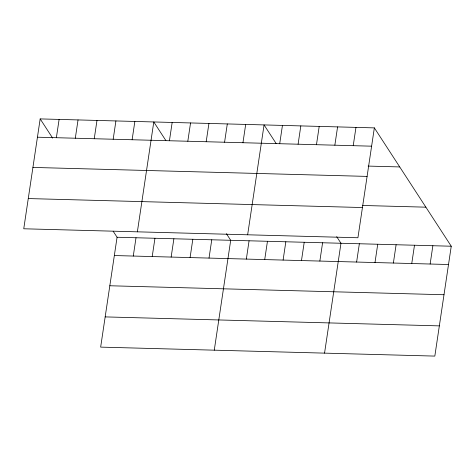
<?xml version="1.0" encoding="UTF-8"?>
<svg xmlns="http://www.w3.org/2000/svg" width="475" height="475" viewBox="0 0 475 475"><rect width="100%" height="100%" fill="white"/><g stroke="black" fill="none" stroke-linecap="round" stroke-linejoin="round"><path stroke-width="0.71" d="M40.173 118.904L23.75 228.778L357.924 237.755L374.348 127.882L40.173 118.904L52.666 138.13M56.371 137.714L59.108 119.415M75.311 138.225L78.043 119.926M94.246 138.73L96.983 120.43M113.181 139.24L115.918 120.941M113.169 231.236L117.076 237.245L100.653 347.118L434.827 356.096L451.25 246.222L374.348 127.882M132.121 139.751L134.852 121.452M133.279 256.049L136.01 237.749M137.37 231.83L153.787 121.956L165.894 140.582M169.433 140.748L172.17 122.455M152.214 256.559L154.951 238.26M187.815 141.247L190.546 122.948M171.148 257.07L173.886 238.771M206.192 141.74L208.929 123.441M190.089 257.575L192.82 239.275M224.574 142.233L227.305 123.933M209.024 258.085L211.761 239.786M242.951 142.726L245.688 124.426M214.273 350.17L230.696 240.297L226.403 233.688M247.647 234.792L264.064 124.919L276.171 143.545M246.341 259.089L249.072 240.789M279.71 143.711L282.447 125.418M264.717 259.582L267.455 241.282M298.092 144.21L300.823 125.911M283.1 260.074L285.831 241.775M316.469 144.703L319.206 126.403M301.477 260.567L304.214 242.268M334.851 145.196L337.582 126.896M319.859 261.06L322.59 242.767M353.228 145.688L355.965 127.389M324.55 353.133L340.973 243.259L336.68 236.651M356.618 262.052L359.349 243.752M374.995 262.544L377.732 244.245M393.377 263.037L396.108 244.738M411.754 263.53L414.491 245.231M430.136 264.023L432.867 245.723M37.436 137.204L371.61 146.181M368.113 166.084L399.724 166.933M32.917 167.426L367.092 176.403M362.645 205.473L425.873 207.171M28.268 198.562L362.443 207.539M117.076 237.245L451.25 246.222M114.338 255.544L448.513 264.516M109.826 285.76L444 294.738M105.171 316.896L439.345 325.874"/></g></svg>
